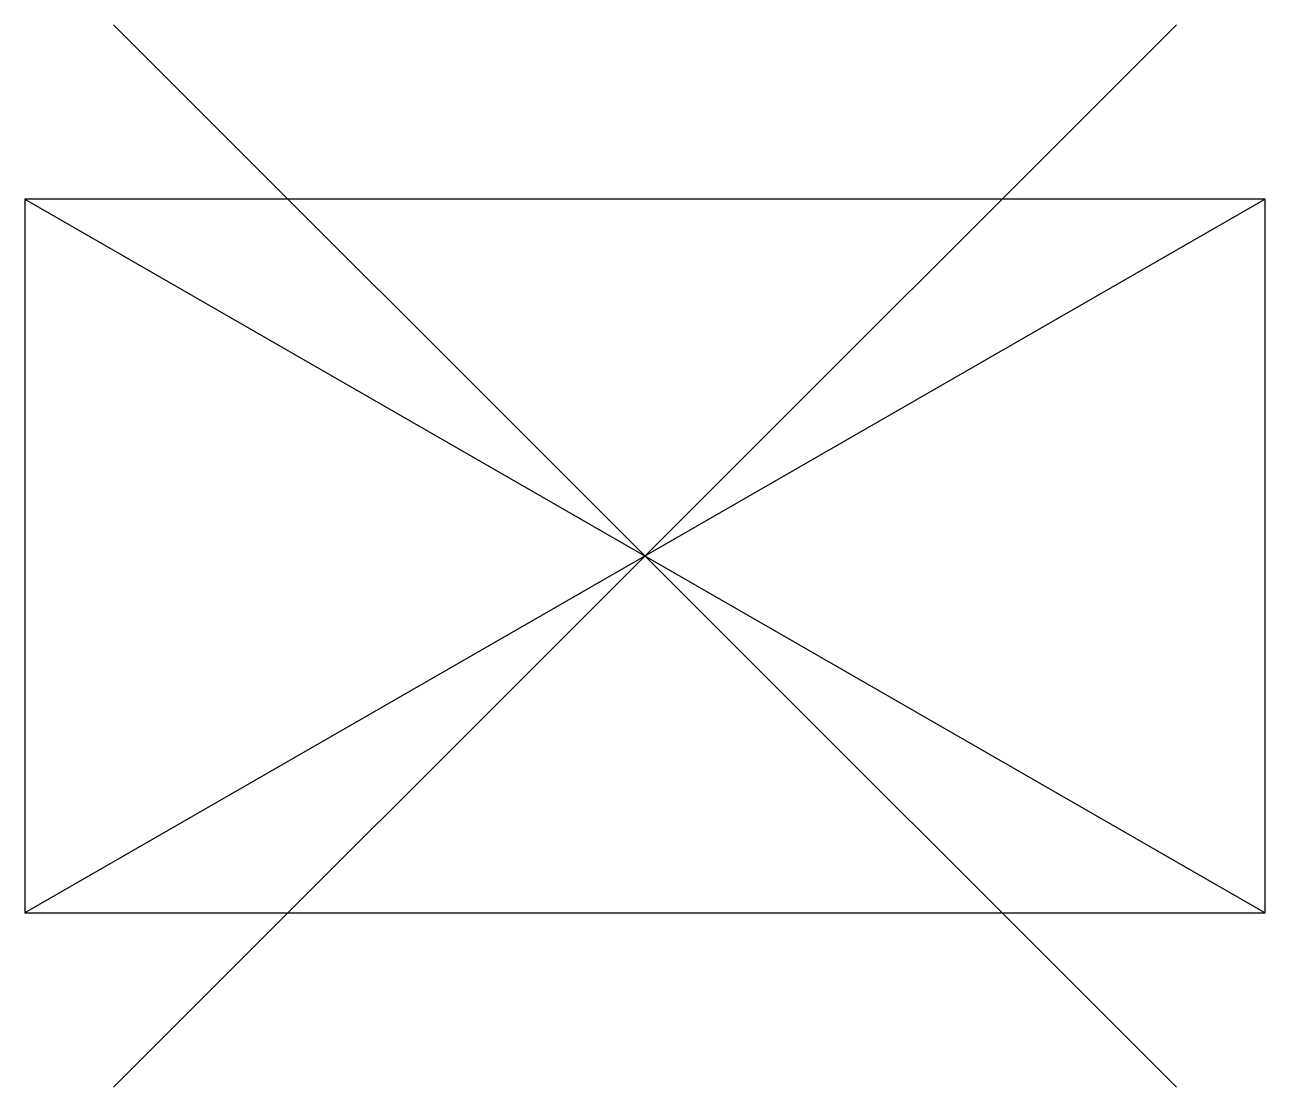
# Model space of a CAD drawing. Header units: metres. Extents: x -0.165 to 0.165, y -0.046 to 0.236.
import ezdxf

# ---------------------------------------------------------------- set-up
doc = ezdxf.new("R2010")
doc.units = ezdxf.units.M
doc.header["$MEASUREMENT"] = 0

msp = doc.modelspace()

# ---------------------------------------------------------------- linework, layer by layer
for p, q in [((-0.14142, -0.04644), (0.14142, 0.23641)), ((0.14142, -0.04644), (-0.14142, 0.23641)), ((-0.165, 0.18999), (0.165, -0.00001)), ((0.165, 0.18999), (-0.165, -0.00001))]:
    msp.add_line(p, q)
at = {"flags": 128}
msp.add_lwpolyline([(-0.165, -0.00001), (0.165, -0.00001), (0.165, 0.18999), (-0.165, 0.18999)], close=True, dxfattribs=at)

doc.saveas('drawing.dxf')
